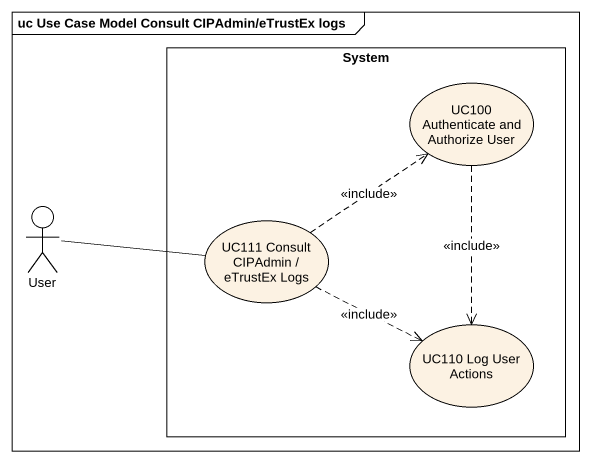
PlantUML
@startuml
mainframe uc Use Case Model Consult CIPAdmin/eTrustEx logs
rectangle System {
  usecase "UC100 Authenticate and Authorize User" as UC100_Authenticate_and
  usecase "UC111 Consult CIPAdmin / eTrustEx Logs" as UC111_Consult_CIPAdmin
  usecase "UC110 Log User Actions" as UC110_Log_User_Actions
}
actor User
UC100_Authenticate_and ..> UC110_Log_User_Actions : <<include>>
User -right- UC111_Consult_CIPAdmin
UC111_Consult_CIPAdmin .up.> UC100_Authenticate_and : <<include>>
UC111_Consult_CIPAdmin .right.> UC110_Log_User_Actions : <<include>>
@enduml
